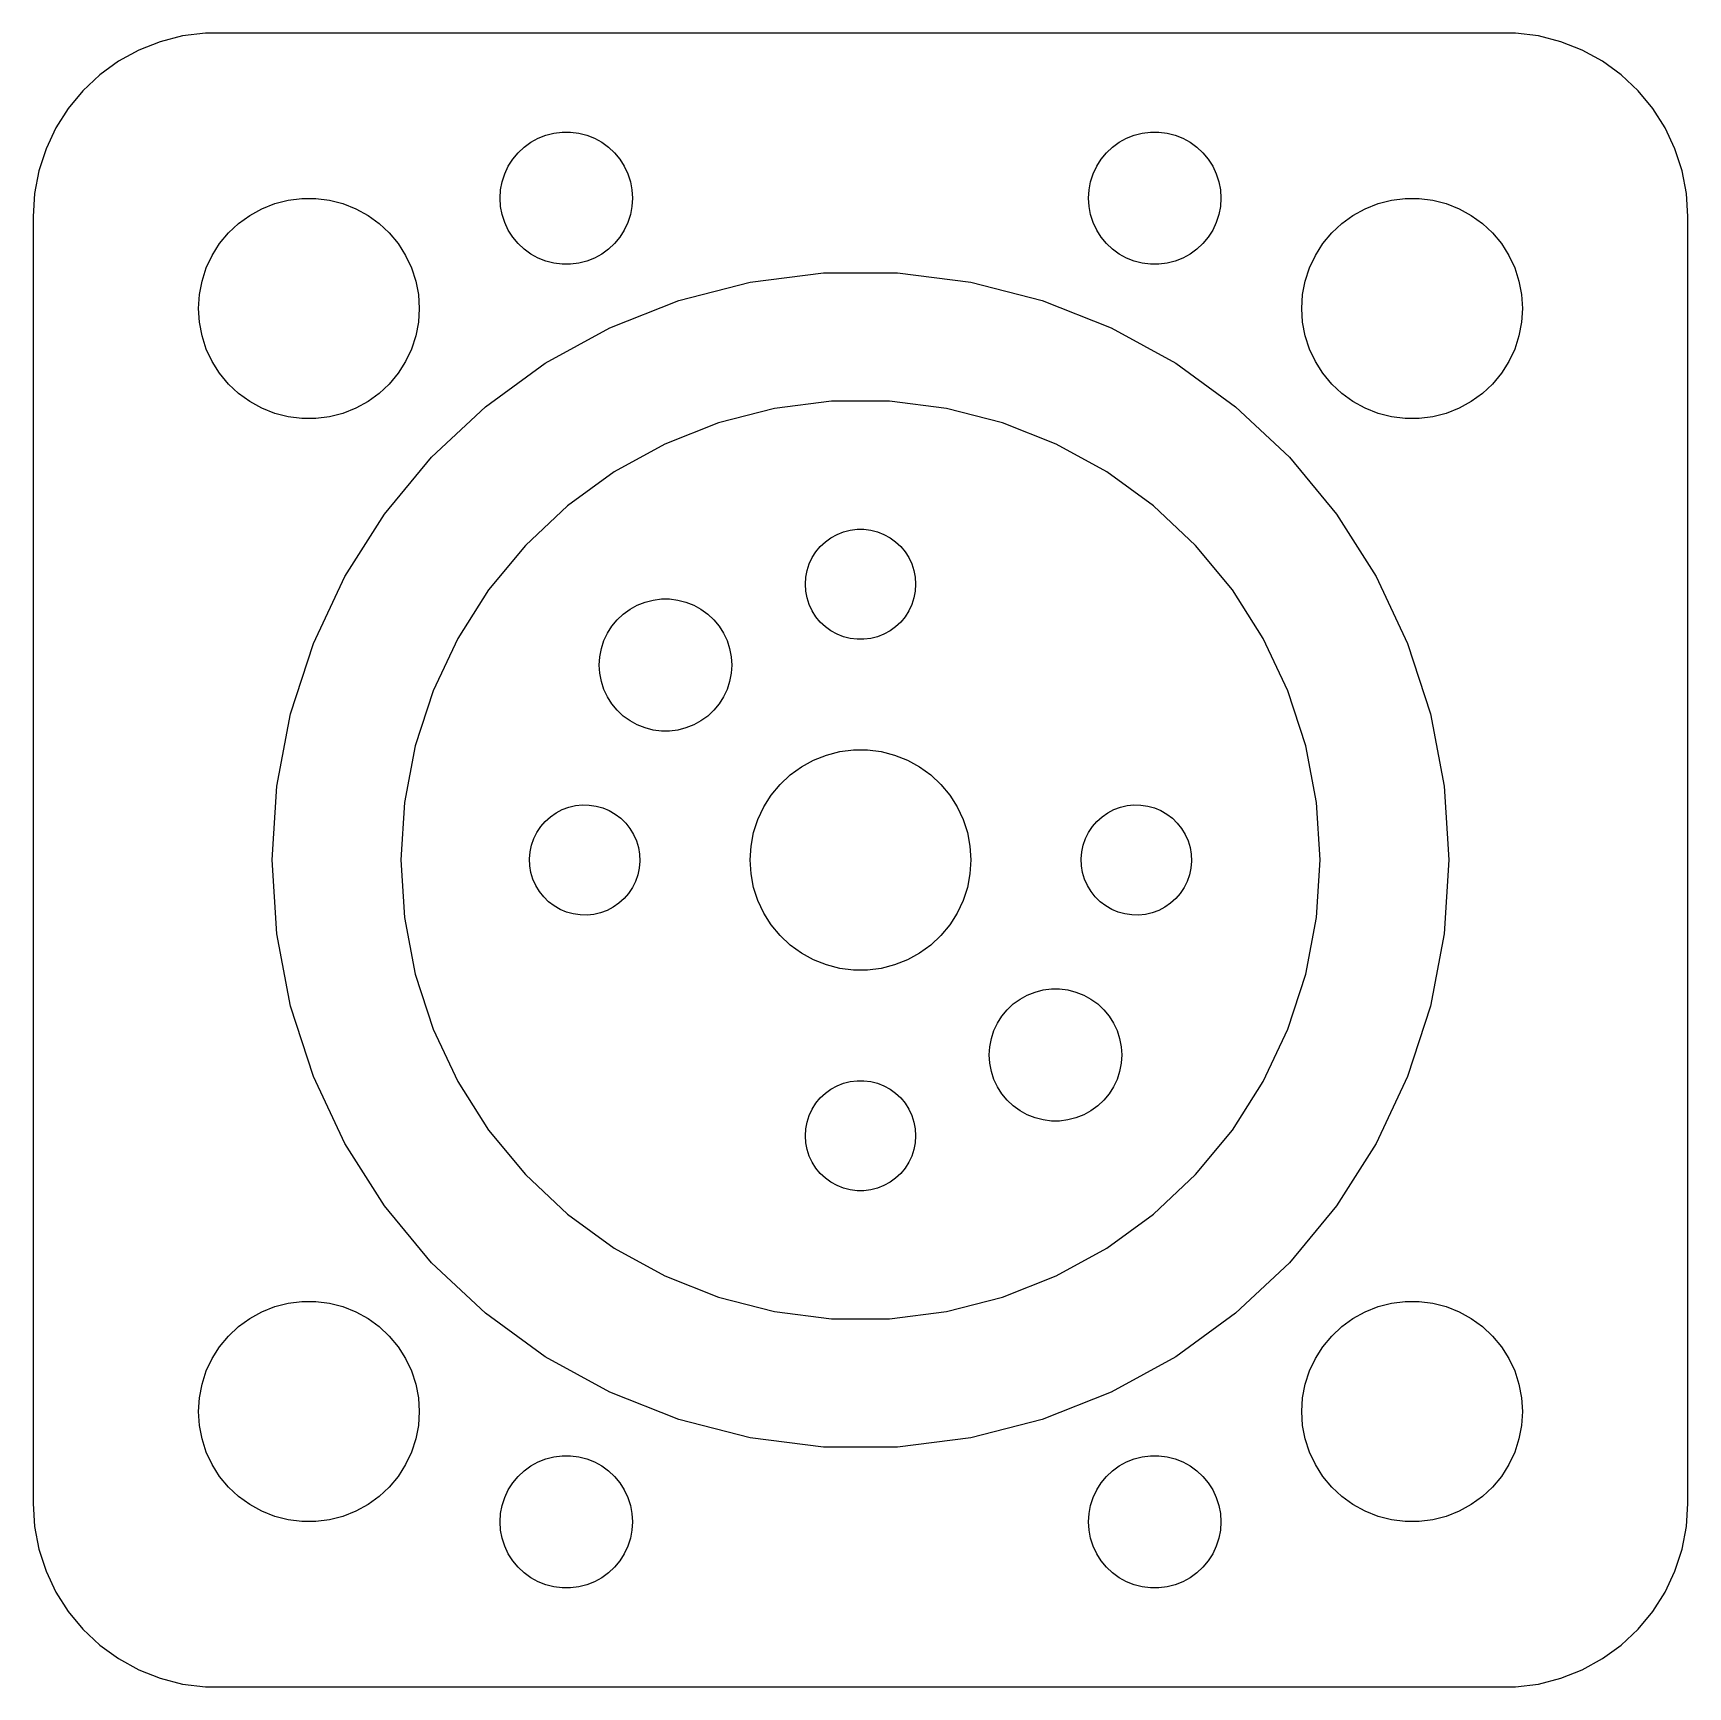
# Model space of a CAD drawing. Header units: metres. Extents: x -22 to 82, y 86 to 184.
# Drawn here: x 37.5 to 82.5, y 85.51 to 130.49 of the extents above; entities that cross this region are included whole.
import ezdxf

# ---------------------------------------------------------------- set-up
doc = ezdxf.new("R2010")
doc.units = ezdxf.units.M

msp = doc.modelspace()

# ---------------------------------------------------------------- linework, layer by layer
for p, q in [((40.9549, 130.255), (40.3711, 130.024)), ((41.5631, 130.411), (40.9549, 130.255)), ((42.186, 130.49), (41.5631, 130.411)), ((77.8139, 130.49), (42.186, 130.49)), ((78.4369, 130.411), (77.8139, 130.49)), ((79.0451, 130.255), (78.4369, 130.411)), ((79.6289, 130.024), (79.0451, 130.255)), ((39.8209, 129.722), (39.3129, 129.353)), ((40.3711, 130.024), (39.8209, 129.722)), ((80.1791, 129.722), (79.6289, 130.024)), ((80.6871, 129.353), (80.1791, 129.722)), ((39.3129, 129.353), (38.8551, 128.923)), ((81.1448, 128.923), (80.6871, 129.353)), ((38.8551, 128.923), (38.4549, 128.439)), ((81.5451, 128.439), (81.1448, 128.923)), ((38.4549, 128.439), (38.1185, 127.909)), ((81.8815, 127.909), (81.5451, 128.439)), ((38.1185, 127.909), (37.8511, 127.341)), ((82.1489, 127.341), (81.8815, 127.909)), ((50.6879, 127.232), (50.8526, 127.387)), ((50.8526, 127.387), (51.0355, 127.52)), ((51.0355, 127.52), (51.2336, 127.629)), ((51.2336, 127.629), (51.4438, 127.712)), ((51.4438, 127.712), (51.6627, 127.768)), ((51.6627, 127.768), (51.887, 127.796)), ((51.887, 127.796), (52.113, 127.796)), ((52.113, 127.796), (52.3373, 127.768)), ((52.3373, 127.768), (52.5562, 127.712)), ((52.5562, 127.712), (52.7664, 127.629)), ((52.7664, 127.629), (52.9645, 127.52)), ((52.9645, 127.52), (53.1474, 127.387)), ((53.1474, 127.387), (53.3121, 127.232)), ((66.6879, 127.232), (66.8526, 127.387)), ((66.8526, 127.387), (67.0355, 127.52)), ((67.0355, 127.52), (67.2336, 127.629)), ((67.2336, 127.629), (67.4438, 127.712)), ((67.4438, 127.712), (67.6627, 127.768)), ((67.6627, 127.768), (67.887, 127.796)), ((67.887, 127.796), (68.113, 127.796)), ((68.113, 127.796), (68.3373, 127.768)), ((68.3373, 127.768), (68.5562, 127.712)), ((68.5562, 127.712), (68.7664, 127.629)), ((68.7664, 127.629), (68.9645, 127.52)), ((68.9645, 127.52), (69.1474, 127.387)), ((69.1474, 127.387), (69.3121, 127.232)), ((37.8511, 127.341), (37.6571, 126.743)), ((50.4226, 126.867), (50.5438, 127.058)), ((50.5438, 127.058), (50.6879, 127.232)), ((53.3121, 127.232), (53.4562, 127.058)), ((53.4562, 127.058), (53.5773, 126.867)), ((66.4226, 126.867), (66.5438, 127.058)), ((66.5438, 127.058), (66.6879, 127.232)), ((69.3121, 127.232), (69.4562, 127.058)), ((69.4562, 127.058), (69.5773, 126.867)), ((82.3429, 126.743), (82.1489, 127.341)), ((37.6571, 126.743), (37.5394, 126.127)), ((50.2565, 126.448), (50.3264, 126.663)), ((50.3264, 126.663), (50.4226, 126.867)), ((53.5773, 126.867), (53.6736, 126.663)), ((53.6736, 126.663), (53.7434, 126.448)), ((66.2565, 126.448), (66.3264, 126.663)), ((66.3264, 126.663), (66.4226, 126.867)), ((69.5773, 126.867), (69.6736, 126.663)), ((69.6736, 126.663), (69.7434, 126.448)), ((82.4606, 126.127), (82.3429, 126.743)), ((37.5394, 126.127), (37.5, 125.5)), ((50.2, 126), (50.2142, 126.226)), ((50.2142, 125.774), (50.2, 126)), ((50.2142, 126.226), (50.2565, 126.448)), ((53.7434, 126.448), (53.7858, 126.226)), ((53.7858, 126.226), (53.8, 126)), ((53.8, 126), (53.7858, 125.774)), ((66.2, 126), (66.2142, 126.226)), ((66.2142, 125.774), (66.2, 126)), ((66.2142, 126.226), (66.2565, 126.448)), ((69.7434, 126.448), (69.7858, 126.226)), ((69.7858, 126.226), (69.8, 126)), ((69.8, 126), (69.7858, 125.774)), ((82.5, 125.5), (82.4606, 126.127)), ((43.3925, 125.533), (43.7227, 125.714)), ((43.7227, 125.714), (44.0729, 125.853)), ((44.0729, 125.853), (44.4379, 125.947)), ((44.4379, 125.947), (44.8116, 125.994)), ((44.8116, 125.994), (45.1884, 125.994)), ((45.1884, 125.994), (45.5621, 125.947)), ((45.5621, 125.947), (45.927, 125.853)), ((45.927, 125.853), (46.2773, 125.714)), ((46.2773, 125.714), (46.6075, 125.533)), ((50.2565, 125.552), (50.2142, 125.774)), ((50.3264, 125.337), (50.2565, 125.552)), ((53.7434, 125.552), (53.6736, 125.337)), ((53.7858, 125.774), (53.7434, 125.552)), ((66.2565, 125.552), (66.2142, 125.774)), ((66.3264, 125.337), (66.2565, 125.552)), ((69.7434, 125.552), (69.6736, 125.337)), ((69.7858, 125.774), (69.7434, 125.552)), ((73.3925, 125.533), (73.7227, 125.714)), ((73.7227, 125.714), (74.073, 125.853)), ((74.073, 125.853), (74.4379, 125.947)), ((74.4379, 125.947), (74.8116, 125.994)), ((74.8116, 125.994), (75.1884, 125.994)), ((75.1884, 125.994), (75.5621, 125.947)), ((75.5621, 125.947), (75.927, 125.853)), ((75.927, 125.853), (76.2773, 125.714)), ((76.2773, 125.714), (76.6075, 125.533)), ((37.5, 125.5), (37.5, 90.5)), ((42.8131, 125.054), (43.0877, 125.312)), ((43.0877, 125.312), (43.3925, 125.533)), ((46.6075, 125.533), (46.9123, 125.312)), ((46.9123, 125.312), (47.1869, 125.054)), ((50.4226, 125.133), (50.3264, 125.337)), ((50.5438, 124.942), (50.4226, 125.133)), ((53.5773, 125.133), (53.4562, 124.942)), ((53.6736, 125.337), (53.5773, 125.133)), ((66.4226, 125.133), (66.3264, 125.337)), ((66.5438, 124.942), (66.4226, 125.133)), ((69.5773, 125.133), (69.4562, 124.942)), ((69.6736, 125.337), (69.5773, 125.133)), ((72.8131, 125.054), (73.0877, 125.312)), ((73.0877, 125.312), (73.3925, 125.533)), ((76.6075, 125.533), (76.9123, 125.312)), ((76.9123, 125.312), (77.1869, 125.054)), ((82.5, 90.5), (82.5, 125.5)), ((42.3711, 124.445), (42.5729, 124.763)), ((42.5729, 124.763), (42.8131, 125.054)), ((47.1869, 125.054), (47.427, 124.763)), ((47.427, 124.763), (47.6289, 124.445)), ((50.6879, 124.768), (50.5438, 124.942)), ((50.8526, 124.613), (50.6879, 124.768)), ((53.3121, 124.768), (53.1474, 124.613)), ((53.4562, 124.942), (53.3121, 124.768)), ((66.6879, 124.768), (66.5438, 124.942)), ((66.8526, 124.613), (66.6879, 124.768)), ((69.3121, 124.768), (69.1474, 124.613)), ((69.4562, 124.942), (69.3121, 124.768)), ((72.3711, 124.445), (72.573, 124.763)), ((72.573, 124.763), (72.8131, 125.054)), ((77.1869, 125.054), (77.427, 124.763)), ((77.427, 124.763), (77.6289, 124.445)), ((42.2107, 124.104), (42.3711, 124.445)), ((47.6289, 124.445), (47.7893, 124.104)), ((51.0355, 124.48), (50.8526, 124.613)), ((51.2336, 124.371), (51.0355, 124.48)), ((51.4438, 124.288), (51.2336, 124.371)), ((51.6627, 124.232), (51.4438, 124.288)), ((51.887, 124.204), (51.6627, 124.232)), ((52.113, 124.204), (51.887, 124.204)), ((52.3373, 124.232), (52.113, 124.204)), ((52.5562, 124.288), (52.3373, 124.232)), ((52.7664, 124.371), (52.5562, 124.288)), ((52.9645, 124.48), (52.7664, 124.371)), ((53.1474, 124.613), (52.9645, 124.48)), ((67.0355, 124.48), (66.8526, 124.613)), ((67.2336, 124.371), (67.0355, 124.48)), ((67.4438, 124.288), (67.2336, 124.371)), ((67.6627, 124.232), (67.4438, 124.288)), ((67.887, 124.204), (67.6627, 124.232)), ((68.113, 124.204), (67.887, 124.204)), ((68.3373, 124.232), (68.113, 124.204)), ((68.5562, 124.288), (68.3373, 124.232)), ((68.7664, 124.371), (68.5562, 124.288)), ((68.9645, 124.48), (68.7664, 124.371)), ((69.1474, 124.613), (68.9645, 124.48)), ((72.2107, 124.104), (72.3711, 124.445)), ((77.6289, 124.445), (77.7893, 124.104)), ((42.0942, 123.746), (42.2107, 124.104)), ((47.7893, 124.104), (47.9057, 123.746)), ((57.0019, 123.717), (58.9953, 123.968)), ((58.9953, 123.968), (61.0046, 123.968)), ((61.0046, 123.968), (62.9981, 123.717)), ((72.0943, 123.746), (72.2107, 124.104)), ((77.7893, 124.104), (77.9057, 123.746)), ((42, 123), (42.0237, 123.376)), ((42.0237, 123.376), (42.0942, 123.746)), ((47.9057, 123.746), (47.9763, 123.376)), ((47.9763, 123.376), (48, 123)), ((55.0557, 123.217), (57.0019, 123.717)), ((62.9981, 123.717), (64.9443, 123.217)), ((72, 123), (72.0237, 123.376)), ((72.0237, 123.376), (72.0943, 123.746)), ((77.9057, 123.746), (77.9763, 123.376)), ((77.9763, 123.376), (78, 123)), ((42.0237, 122.624), (42, 123)), ((48, 123), (47.9763, 122.624)), ((53.1875, 122.477), (55.0557, 123.217)), ((64.9443, 123.217), (66.8125, 122.477)), ((72.0237, 122.624), (72, 123)), ((78, 123), (77.9763, 122.624)), ((42.0942, 122.254), (42.0237, 122.624)), ((47.9763, 122.624), (47.9057, 122.254)), ((51.4268, 121.509), (53.1875, 122.477)), ((66.8125, 122.477), (68.5732, 121.509)), ((72.0943, 122.254), (72.0237, 122.624)), ((77.9763, 122.624), (77.9057, 122.254)), ((42.2107, 121.896), (42.0942, 122.254)), ((47.9057, 122.254), (47.7893, 121.896)), ((72.2107, 121.896), (72.0943, 122.254)), ((77.9057, 122.254), (77.7893, 121.896)), ((42.3711, 121.555), (42.2107, 121.896)), ((42.5729, 121.237), (42.3711, 121.555)), ((47.6289, 121.555), (47.427, 121.237)), ((47.7893, 121.896), (47.6289, 121.555)), ((49.8012, 120.328), (51.4268, 121.509)), ((68.5732, 121.509), (70.1988, 120.328)), ((72.3711, 121.555), (72.2107, 121.896)), ((72.573, 121.237), (72.3711, 121.555)), ((77.6289, 121.555), (77.427, 121.237)), ((77.7893, 121.896), (77.6289, 121.555)), ((42.8131, 120.946), (42.5729, 121.237)), ((47.427, 121.237), (47.1869, 120.946)), ((72.8131, 120.946), (72.573, 121.237)), ((77.427, 121.237), (77.1869, 120.946)), ((43.0877, 120.688), (42.8131, 120.946)), ((43.3925, 120.467), (43.0877, 120.688)), ((46.9123, 120.688), (46.6075, 120.467)), ((47.1869, 120.946), (46.9123, 120.688)), ((73.0877, 120.688), (72.8131, 120.946)), ((73.3925, 120.467), (73.0877, 120.688)), ((76.9123, 120.688), (76.6075, 120.467)), ((77.1869, 120.946), (76.9123, 120.688)), ((43.7227, 120.286), (43.3925, 120.467)), ((44.0729, 120.147), (43.7227, 120.286)), ((46.2773, 120.286), (45.927, 120.147)), ((46.6075, 120.467), (46.2773, 120.286)), ((48.3365, 118.953), (49.8012, 120.328)), ((57.6577, 120.279), (56.1373, 119.888)), ((59.2151, 120.475), (57.6577, 120.279)), ((60.7849, 120.475), (59.2151, 120.475)), ((62.3423, 120.279), (60.7849, 120.475)), ((63.8627, 119.888), (62.3423, 120.279)), ((70.1988, 120.328), (71.6635, 118.953)), ((73.7227, 120.286), (73.3925, 120.467)), ((74.073, 120.147), (73.7227, 120.286)), ((76.2773, 120.286), (75.927, 120.147)), ((76.6075, 120.467), (76.2773, 120.286)), ((44.4379, 120.053), (44.0729, 120.147)), ((44.8116, 120.006), (44.4379, 120.053)), ((45.1884, 120.006), (44.8116, 120.006)), ((45.5621, 120.053), (45.1884, 120.006)), ((45.927, 120.147), (45.5621, 120.053)), ((56.1373, 119.888), (54.6777, 119.31)), ((65.3222, 119.31), (63.8627, 119.888)), ((74.4379, 120.053), (74.073, 120.147)), ((74.8116, 120.006), (74.4379, 120.053)), ((75.1884, 120.006), (74.8116, 120.006)), ((75.5621, 120.053), (75.1884, 120.006)), ((75.927, 120.147), (75.5621, 120.053)), ((54.6777, 119.31), (53.3022, 118.554)), ((66.6978, 118.554), (65.3222, 119.31)), ((47.0557, 117.405), (48.3365, 118.953)), ((71.6635, 118.953), (72.9443, 117.405)), ((53.3022, 118.554), (52.0322, 117.631)), ((67.9678, 117.631), (66.6978, 118.554)), ((52.0322, 117.631), (50.8879, 116.557)), ((69.1121, 116.557), (67.9678, 117.631)), ((45.9791, 115.708), (47.0557, 117.405)), ((72.9443, 117.405), (74.0209, 115.708)), ((50.8879, 116.557), (49.8873, 115.347)), ((58.9065, 116.527), (59.0439, 116.656)), ((59.0439, 116.656), (59.1963, 116.766)), ((59.1963, 116.766), (59.3613, 116.857)), ((59.3613, 116.857), (59.5365, 116.927)), ((59.5365, 116.927), (59.7189, 116.973)), ((59.7189, 116.973), (59.9058, 116.997)), ((59.9058, 116.997), (60.0942, 116.997)), ((60.0942, 116.997), (60.2811, 116.973)), ((60.2811, 116.973), (60.4635, 116.927)), ((60.4635, 116.927), (60.6387, 116.857)), ((60.6387, 116.857), (60.8037, 116.766)), ((60.8037, 116.766), (60.9561, 116.656)), ((60.9561, 116.656), (61.0934, 116.527)), ((70.1127, 115.347), (69.1121, 116.557)), ((58.6053, 116.052), (58.6855, 116.223)), ((58.6855, 116.223), (58.7865, 116.382)), ((58.7865, 116.382), (58.9065, 116.527)), ((61.0934, 116.527), (61.2135, 116.382)), ((61.2135, 116.382), (61.3145, 116.223)), ((61.3145, 116.223), (61.3947, 116.052)), ((45.1236, 113.89), (45.9791, 115.708)), ((58.5, 115.5), (58.5118, 115.688)), ((58.5118, 115.688), (58.5471, 115.873)), ((58.5471, 115.873), (58.6053, 116.052)), ((61.3947, 116.052), (61.4529, 115.873)), ((61.4529, 115.873), (61.4882, 115.688)), ((61.4882, 115.688), (61.5, 115.5)), ((74.0209, 115.708), (74.8764, 113.89)), ((49.8873, 115.347), (49.0462, 114.022)), ((58.5118, 115.312), (58.5, 115.5)), ((58.5471, 115.127), (58.5118, 115.312)), ((61.4882, 115.312), (61.4529, 115.127)), ((61.5, 115.5), (61.4882, 115.312)), ((70.9538, 114.022), (70.1127, 115.347)), ((53.5496, 114.69), (53.7325, 114.823)), ((53.7325, 114.823), (53.9306, 114.932)), ((53.9306, 114.932), (54.1408, 115.015)), ((54.1408, 115.015), (54.3597, 115.071)), ((54.3597, 115.071), (54.584, 115.099)), ((54.584, 115.099), (54.81, 115.099)), ((54.81, 115.099), (55.0343, 115.071)), ((55.0343, 115.071), (55.2532, 115.015)), ((55.2532, 115.015), (55.4634, 114.932)), ((55.4634, 114.932), (55.6615, 114.823)), ((55.6615, 114.823), (55.8444, 114.69)), ((58.6053, 114.948), (58.5471, 115.127)), ((58.6855, 114.777), (58.6053, 114.948)), ((58.7865, 114.618), (58.6855, 114.777)), ((61.3145, 114.777), (61.2135, 114.618)), ((61.3947, 114.948), (61.3145, 114.777)), ((61.4529, 115.127), (61.3947, 114.948)), ((53.1196, 114.17), (53.2408, 114.361)), ((53.2408, 114.361), (53.3849, 114.535)), ((53.3849, 114.535), (53.5496, 114.69)), ((55.8444, 114.69), (56.0091, 114.535)), ((56.0091, 114.535), (56.1532, 114.361)), ((56.1532, 114.361), (56.2744, 114.17)), ((58.9065, 114.473), (58.7865, 114.618)), ((59.0439, 114.344), (58.9065, 114.473)), ((59.1963, 114.234), (59.0439, 114.344)), ((60.9561, 114.344), (60.8037, 114.234)), ((61.0934, 114.473), (60.9561, 114.344)), ((61.2135, 114.618), (61.0934, 114.473)), ((44.5027, 111.979), (45.1236, 113.89)), ((49.0462, 114.022), (48.3778, 112.602)), ((52.9536, 113.751), (53.0234, 113.966)), ((53.0234, 113.966), (53.1196, 114.17)), ((56.2744, 114.17), (56.3706, 113.966)), ((56.3706, 113.966), (56.4404, 113.751)), ((59.3613, 114.143), (59.1963, 114.234)), ((59.5365, 114.073), (59.3613, 114.143)), ((59.7189, 114.027), (59.5365, 114.073)), ((59.9058, 114.003), (59.7189, 114.027)), ((60.0942, 114.003), (59.9058, 114.003)), ((60.2811, 114.027), (60.0942, 114.003)), ((60.4635, 114.073), (60.2811, 114.027)), ((60.6387, 114.143), (60.4635, 114.073)), ((60.8037, 114.234), (60.6387, 114.143)), ((71.6222, 112.602), (70.9538, 114.022)), ((74.8764, 113.89), (75.4973, 111.979)), ((52.897, 113.303), (52.9112, 113.529)), ((52.9112, 113.529), (52.9536, 113.751)), ((56.4404, 113.751), (56.4828, 113.529)), ((56.4828, 113.529), (56.497, 113.303)), ((52.9112, 113.077), (52.897, 113.303)), ((52.9536, 112.855), (52.9112, 113.077)), ((56.4828, 113.077), (56.4404, 112.855)), ((56.497, 113.303), (56.4828, 113.077)), ((48.3778, 112.602), (47.8927, 111.109)), ((53.0234, 112.64), (52.9536, 112.855)), ((53.1196, 112.436), (53.0234, 112.64)), ((56.3706, 112.64), (56.2744, 112.436)), ((56.4404, 112.855), (56.3706, 112.64)), ((72.1073, 111.109), (71.6222, 112.602)), ((53.2408, 112.245), (53.1196, 112.436)), ((53.3849, 112.071), (53.2408, 112.245)), ((53.5496, 111.916), (53.3849, 112.071)), ((56.0091, 112.071), (55.8444, 111.916)), ((56.1532, 112.245), (56.0091, 112.071)), ((56.2744, 112.436), (56.1532, 112.245)), ((44.1262, 110.005), (44.5027, 111.979)), ((53.7325, 111.783), (53.5496, 111.916)), ((53.9306, 111.674), (53.7325, 111.783)), ((54.1408, 111.591), (53.9306, 111.674)), ((55.4634, 111.674), (55.2532, 111.591)), ((55.6615, 111.783), (55.4634, 111.674)), ((55.8444, 111.916), (55.6615, 111.783)), ((75.4973, 111.979), (75.8738, 110.005)), ((54.3597, 111.535), (54.1408, 111.591)), ((54.584, 111.507), (54.3597, 111.535)), ((54.81, 111.507), (54.584, 111.507)), ((55.0343, 111.535), (54.81, 111.507)), ((55.2532, 111.591), (55.0343, 111.535)), ((47.8927, 111.109), (47.5986, 109.567)), ((58.3925, 110.533), (58.7227, 110.714)), ((58.7227, 110.714), (59.0729, 110.853)), ((59.0729, 110.853), (59.4379, 110.947)), ((59.4379, 110.947), (59.8116, 110.994)), ((59.8116, 110.994), (60.1884, 110.994)), ((60.1884, 110.994), (60.5621, 110.947)), ((60.5621, 110.947), (60.927, 110.853)), ((60.927, 110.853), (61.2773, 110.714)), ((61.2773, 110.714), (61.6075, 110.533)), ((72.4014, 109.567), (72.1073, 111.109)), ((57.8131, 110.054), (58.0877, 110.312)), ((58.0877, 110.312), (58.3925, 110.533)), ((61.6075, 110.533), (61.9123, 110.312)), ((61.9123, 110.312), (62.1869, 110.054)), ((44, 108), (44.1262, 110.005)), ((57.5729, 109.763), (57.8131, 110.054)), ((62.1869, 110.054), (62.427, 109.763)), ((75.8738, 110.005), (76, 108)), ((47.5986, 109.567), (47.5, 108)), ((51.723, 109.283), (51.8899, 109.37)), ((51.8899, 109.37), (52.0665, 109.436)), ((52.0665, 109.436), (52.2498, 109.479)), ((52.2498, 109.479), (52.4372, 109.499)), ((52.4372, 109.499), (52.6255, 109.495)), ((52.6255, 109.495), (52.8119, 109.467)), ((52.8119, 109.467), (52.9933, 109.417)), ((52.9933, 109.417), (53.1669, 109.344)), ((57.2107, 109.104), (57.3711, 109.445)), ((57.3711, 109.445), (57.5729, 109.763)), ((62.427, 109.763), (62.6289, 109.445)), ((62.6289, 109.445), (62.7893, 109.104)), ((66.723, 109.283), (66.8899, 109.37)), ((66.8899, 109.37), (67.0665, 109.436)), ((67.0665, 109.436), (67.2498, 109.479)), ((67.2498, 109.479), (67.4372, 109.499)), ((67.4372, 109.499), (67.6255, 109.495)), ((67.6255, 109.495), (67.8119, 109.467)), ((67.8119, 109.467), (67.9933, 109.417)), ((67.9933, 109.417), (68.1669, 109.344)), ((72.5, 108), (72.4014, 109.567)), ((51.201, 108.75), (51.3052, 108.907)), ((51.3052, 108.907), (51.4283, 109.049)), ((51.4283, 109.049), (51.5683, 109.176)), ((51.5683, 109.176), (51.723, 109.283)), ((53.1669, 109.344), (53.3301, 109.249)), ((53.3301, 109.249), (53.4801, 109.135)), ((53.4801, 109.135), (53.6147, 109.004)), ((53.6147, 109.004), (53.7317, 108.856)), ((57.0942, 108.746), (57.2107, 109.104)), ((62.7893, 109.104), (62.9057, 108.746)), ((66.201, 108.75), (66.3052, 108.907)), ((66.3052, 108.907), (66.4283, 109.049)), ((66.4283, 109.049), (66.5683, 109.176)), ((66.5683, 109.176), (66.723, 109.283)), ((68.1669, 109.344), (68.3301, 109.249)), ((68.3301, 109.249), (68.4801, 109.135)), ((68.4801, 109.135), (68.6147, 109.004)), ((68.6147, 109.004), (68.7317, 108.856)), ((51.0553, 108.403), (51.1172, 108.581)), ((51.1172, 108.581), (51.201, 108.75)), ((53.7317, 108.856), (53.8293, 108.695)), ((53.8293, 108.695), (53.9059, 108.523)), ((53.9059, 108.523), (53.9604, 108.343)), ((57.0237, 108.376), (57.0942, 108.746)), ((62.9057, 108.746), (62.9763, 108.376)), ((66.0553, 108.403), (66.1172, 108.581)), ((66.1172, 108.581), (66.201, 108.75)), ((68.7317, 108.856), (68.8293, 108.695)), ((68.8293, 108.695), (68.9059, 108.523)), ((68.9059, 108.523), (68.9604, 108.343)), ((44.1262, 105.995), (44, 108)), ((47.5, 108), (47.5986, 106.433)), ((51.0003, 108.031), (51.0161, 108.219)), ((51.0082, 107.843), (51.0003, 108.031)), ((51.0161, 108.219), (51.0553, 108.403)), ((53.9604, 108.343), (53.9918, 108.157)), ((53.9918, 108.157), (53.9997, 107.969)), ((57, 108), (57.0237, 108.376)), ((57.0237, 107.624), (57, 108)), ((62.9763, 108.376), (63, 108)), ((63, 108), (62.9763, 107.624)), ((66.0003, 108.031), (66.0161, 108.219)), ((66.0082, 107.843), (66.0003, 108.031)), ((66.0161, 108.219), (66.0553, 108.403)), ((68.9604, 108.343), (68.9918, 108.157)), ((68.9918, 108.157), (68.9997, 107.969)), ((72.4014, 106.433), (72.5, 108)), ((76, 108), (75.8738, 105.995)), ((51.0396, 107.657), (51.0082, 107.843)), ((51.0941, 107.477), (51.0396, 107.657)), ((53.9447, 107.597), (53.8828, 107.419)), ((53.9839, 107.781), (53.9447, 107.597)), ((53.9997, 107.969), (53.9839, 107.781)), ((57.0942, 107.254), (57.0237, 107.624)), ((62.9763, 107.624), (62.9057, 107.254)), ((66.0396, 107.657), (66.0082, 107.843)), ((66.0941, 107.477), (66.0396, 107.657)), ((68.9447, 107.597), (68.8828, 107.419)), ((68.9839, 107.781), (68.9447, 107.597)), ((68.9997, 107.969), (68.9839, 107.781)), ((51.1707, 107.305), (51.0941, 107.477)), ((51.2683, 107.144), (51.1707, 107.305)), ((51.3853, 106.996), (51.2683, 107.144)), ((53.799, 107.25), (53.6948, 107.093)), ((53.8828, 107.419), (53.799, 107.25)), ((57.2107, 106.896), (57.0942, 107.254)), ((62.9057, 107.254), (62.7893, 106.896)), ((66.1707, 107.305), (66.0941, 107.477)), ((66.2683, 107.144), (66.1707, 107.305)), ((66.3853, 106.996), (66.2683, 107.144)), ((68.799, 107.25), (68.6948, 107.093)), ((68.8828, 107.419), (68.799, 107.25)), ((51.5199, 106.865), (51.3853, 106.996)), ((51.6699, 106.751), (51.5199, 106.865)), ((51.833, 106.656), (51.6699, 106.751)), ((52.0067, 106.583), (51.833, 106.656)), ((53.277, 106.717), (53.1101, 106.63)), ((53.4317, 106.824), (53.277, 106.717)), ((53.5717, 106.951), (53.4317, 106.824)), ((53.6948, 107.093), (53.5717, 106.951)), ((57.3711, 106.555), (57.2107, 106.896)), ((62.7893, 106.896), (62.6289, 106.555)), ((66.5199, 106.865), (66.3853, 106.996)), ((66.6699, 106.751), (66.5199, 106.865)), ((66.833, 106.656), (66.6699, 106.751)), ((67.0067, 106.583), (66.833, 106.656)), ((68.277, 106.717), (68.1101, 106.63)), ((68.4317, 106.824), (68.277, 106.717)), ((68.5717, 106.951), (68.4317, 106.824)), ((68.6948, 107.093), (68.5717, 106.951)), ((47.5986, 106.433), (47.8927, 104.891)), ((52.1881, 106.533), (52.0067, 106.583)), ((52.3745, 106.505), (52.1881, 106.533)), ((52.5628, 106.501), (52.3745, 106.505)), ((52.7502, 106.521), (52.5628, 106.501)), ((52.9335, 106.564), (52.7502, 106.521)), ((53.1101, 106.63), (52.9335, 106.564)), ((57.5729, 106.237), (57.3711, 106.555)), ((57.8131, 105.946), (57.5729, 106.237)), ((62.427, 106.237), (62.1869, 105.946)), ((62.6289, 106.555), (62.427, 106.237)), ((67.1881, 106.533), (67.0067, 106.583)), ((67.3745, 106.505), (67.1881, 106.533)), ((67.5628, 106.501), (67.3745, 106.505)), ((67.7502, 106.521), (67.5628, 106.501)), ((67.9335, 106.564), (67.7502, 106.521)), ((68.1101, 106.63), (67.9335, 106.564)), ((72.1073, 104.891), (72.4014, 106.433)), ((44.5027, 104.021), (44.1262, 105.995)), ((58.0877, 105.688), (57.8131, 105.946)), ((62.1869, 105.946), (61.9123, 105.688)), ((75.8738, 105.995), (75.4973, 104.021)), ((58.3925, 105.467), (58.0877, 105.688)), ((58.7227, 105.286), (58.3925, 105.467)), ((61.6075, 105.467), (61.2773, 105.286)), ((61.9123, 105.688), (61.6075, 105.467)), ((47.8927, 104.891), (48.3778, 103.398)), ((59.0729, 105.147), (58.7227, 105.286)), ((59.4379, 105.053), (59.0729, 105.147)), ((59.8116, 105.006), (59.4379, 105.053)), ((60.1884, 105.006), (59.8116, 105.006)), ((60.5621, 105.053), (60.1884, 105.006)), ((60.927, 105.147), (60.5621, 105.053)), ((61.2773, 105.286), (60.927, 105.147)), ((71.6222, 103.398), (72.1073, 104.891)), ((64.5366, 104.326), (64.7468, 104.409)), ((64.7468, 104.409), (64.9657, 104.465)), ((64.9657, 104.465), (65.19, 104.493)), ((65.19, 104.493), (65.416, 104.493)), ((65.416, 104.493), (65.6403, 104.465)), ((65.6403, 104.465), (65.8592, 104.409)), ((65.8592, 104.409), (66.0694, 104.326)), ((45.1236, 102.11), (44.5027, 104.021)), ((63.9908, 103.929), (64.1556, 104.084)), ((64.1556, 104.084), (64.3385, 104.217)), ((64.3385, 104.217), (64.5366, 104.326)), ((66.0694, 104.326), (66.2675, 104.217)), ((66.2675, 104.217), (66.4504, 104.084)), ((66.4504, 104.084), (66.6151, 103.929)), ((75.4973, 104.021), (74.8764, 102.11)), ((63.6294, 103.36), (63.7256, 103.564)), ((63.7256, 103.564), (63.8468, 103.755)), ((63.8468, 103.755), (63.9908, 103.929)), ((66.6151, 103.929), (66.7592, 103.755)), ((66.7592, 103.755), (66.8803, 103.564)), ((66.8803, 103.564), (66.9766, 103.36)), ((48.3778, 103.398), (49.0462, 101.978)), ((63.5172, 102.923), (63.5595, 103.145)), ((63.5595, 103.145), (63.6294, 103.36)), ((66.9766, 103.36), (67.0464, 103.145)), ((67.0464, 103.145), (67.0888, 102.923)), ((70.9538, 101.978), (71.6222, 103.398)), ((63.503, 102.697), (63.5172, 102.923)), ((63.5172, 102.471), (63.503, 102.697)), ((67.0888, 102.923), (67.103, 102.697)), ((67.103, 102.697), (67.0888, 102.471)), ((63.5595, 102.249), (63.5172, 102.471)), ((63.6294, 102.034), (63.5595, 102.249)), ((67.0464, 102.249), (66.9766, 102.034)), ((67.0888, 102.471), (67.0464, 102.249)), ((45.9791, 100.292), (45.1236, 102.11)), ((49.0462, 101.978), (49.8873, 100.653)), ((59.0439, 101.656), (59.1963, 101.766)), ((59.1963, 101.766), (59.3613, 101.857)), ((59.3613, 101.857), (59.5365, 101.927)), ((59.5365, 101.927), (59.7189, 101.973)), ((59.7189, 101.973), (59.9058, 101.997)), ((59.9058, 101.997), (60.0942, 101.997)), ((60.0942, 101.997), (60.2811, 101.973)), ((60.2811, 101.973), (60.4635, 101.927)), ((60.4635, 101.927), (60.6387, 101.857)), ((60.6387, 101.857), (60.8037, 101.766)), ((60.8037, 101.766), (60.9561, 101.656)), ((63.7256, 101.83), (63.6294, 102.034)), ((63.8468, 101.639), (63.7256, 101.83)), ((66.8803, 101.83), (66.7592, 101.639)), ((66.9766, 102.034), (66.8803, 101.83)), ((70.1127, 100.653), (70.9538, 101.978)), ((74.8764, 102.11), (74.0209, 100.292)), ((58.6855, 101.223), (58.7865, 101.382)), ((58.7865, 101.382), (58.9065, 101.527)), ((58.9065, 101.527), (59.0439, 101.656)), ((60.9561, 101.656), (61.0934, 101.527)), ((61.0934, 101.527), (61.2135, 101.382)), ((61.2135, 101.382), (61.3145, 101.223)), ((63.9908, 101.465), (63.8468, 101.639)), ((64.1556, 101.31), (63.9908, 101.465)), ((64.3385, 101.177), (64.1556, 101.31)), ((66.4504, 101.31), (66.2675, 101.177)), ((66.6151, 101.465), (66.4504, 101.31)), ((66.7592, 101.639), (66.6151, 101.465)), ((58.5118, 100.688), (58.5471, 100.873)), ((58.5471, 100.873), (58.6053, 101.052)), ((58.6053, 101.052), (58.6855, 101.223)), ((61.3145, 101.223), (61.3947, 101.052)), ((61.3947, 101.052), (61.4529, 100.873)), ((61.4529, 100.873), (61.4882, 100.688)), ((64.5366, 101.068), (64.3385, 101.177)), ((64.7468, 100.985), (64.5366, 101.068)), ((64.9657, 100.929), (64.7468, 100.985)), ((65.19, 100.901), (64.9657, 100.929)), ((65.416, 100.901), (65.19, 100.901)), ((65.6403, 100.929), (65.416, 100.901)), ((65.8592, 100.985), (65.6403, 100.929)), ((66.0694, 101.068), (65.8592, 100.985)), ((66.2675, 101.177), (66.0694, 101.068)), ((49.8873, 100.653), (50.8879, 99.4432)), ((58.5, 100.5), (58.5118, 100.688)), ((58.5118, 100.312), (58.5, 100.5)), ((61.4882, 100.688), (61.5, 100.5)), ((61.5, 100.5), (61.4882, 100.312)), ((69.1121, 99.4432), (70.1127, 100.653)), ((47.0557, 98.5954), (45.9791, 100.292)), ((58.5471, 100.127), (58.5118, 100.312)), ((58.6053, 99.9478), (58.5471, 100.127)), ((58.6855, 99.7774), (58.6053, 99.9478)), ((61.3947, 99.9478), (61.3145, 99.7774)), ((61.4529, 100.127), (61.3947, 99.9478)), ((61.4882, 100.312), (61.4529, 100.127)), ((74.0209, 100.292), (72.9443, 98.5954)), ((58.7865, 99.6183), (58.6855, 99.7774)), ((58.9065, 99.4732), (58.7865, 99.6183)), ((59.0439, 99.3442), (58.9065, 99.4732)), ((61.0934, 99.4732), (60.9561, 99.3442)), ((61.2135, 99.6183), (61.0934, 99.4732)), ((61.3145, 99.7774), (61.2135, 99.6183)), ((50.8879, 99.4432), (52.0322, 98.3686)), ((59.1963, 99.2335), (59.0439, 99.3442)), ((59.3613, 99.1428), (59.1963, 99.2335)), ((59.5365, 99.0734), (59.3613, 99.1428)), ((59.7189, 99.0266), (59.5365, 99.0734)), ((59.9058, 99.003), (59.7189, 99.0266)), ((60.0942, 99.003), (59.9058, 99.003)), ((60.2811, 99.0266), (60.0942, 99.003)), ((60.4635, 99.0734), (60.2811, 99.0266)), ((60.6387, 99.1428), (60.4635, 99.0734)), ((60.8037, 99.2335), (60.6387, 99.1428)), ((60.9561, 99.3442), (60.8037, 99.2335)), ((67.9678, 98.3686), (69.1121, 99.4432)), ((48.3365, 97.0473), (47.0557, 98.5954)), ((72.9443, 98.5954), (71.6635, 97.0473)), ((52.0322, 98.3686), (53.3022, 97.4459)), ((66.6978, 97.4459), (67.9678, 98.3686)), ((53.3022, 97.4459), (54.6777, 96.6897)), ((65.3222, 96.6897), (66.6978, 97.4459)), ((49.8012, 95.6718), (48.3365, 97.0473)), ((71.6635, 97.0473), (70.1988, 95.6718)), ((54.6777, 96.6897), (56.1373, 96.1118)), ((63.8627, 96.1118), (65.3222, 96.6897)), ((43.7227, 95.7145), (44.0729, 95.8532)), ((44.0729, 95.8532), (44.4379, 95.9469)), ((44.4379, 95.9469), (44.8116, 95.9941)), ((44.8116, 95.9941), (45.1884, 95.9941)), ((45.1884, 95.9941), (45.5621, 95.9469)), ((45.5621, 95.9469), (45.927, 95.8532)), ((45.927, 95.8532), (46.2773, 95.7145)), ((56.1373, 96.1118), (57.6577, 95.7214)), ((62.3423, 95.7214), (63.8627, 96.1118)), ((73.7227, 95.7145), (74.073, 95.8532)), ((74.073, 95.8532), (74.4379, 95.9469)), ((74.4379, 95.9469), (74.8116, 95.9941)), ((74.8116, 95.9941), (75.1884, 95.9941)), ((75.1884, 95.9941), (75.5621, 95.9469)), ((75.5621, 95.9469), (75.927, 95.8532)), ((75.927, 95.8532), (76.2773, 95.7145)), ((43.0877, 95.3116), (43.3925, 95.533)), ((43.3925, 95.533), (43.7227, 95.7145)), ((46.2773, 95.7145), (46.6075, 95.533)), ((46.6075, 95.533), (46.9123, 95.3116)), ((51.4268, 94.4908), (49.8012, 95.6718)), ((57.6577, 95.7214), (59.2151, 95.5247)), ((59.2151, 95.5247), (60.7849, 95.5247)), ((60.7849, 95.5247), (62.3423, 95.7214)), ((70.1988, 95.6718), (68.5732, 94.4908)), ((73.0877, 95.3116), (73.3925, 95.533)), ((73.3925, 95.533), (73.7227, 95.7145)), ((76.2773, 95.7145), (76.6075, 95.533)), ((76.6075, 95.533), (76.9123, 95.3116)), ((42.5729, 94.7634), (42.8131, 95.0536)), ((42.8131, 95.0536), (43.0877, 95.3116)), ((46.9123, 95.3116), (47.1869, 95.0536)), ((47.1869, 95.0536), (47.427, 94.7634)), ((72.573, 94.7634), (72.8131, 95.0536)), ((72.8131, 95.0536), (73.0877, 95.3116)), ((76.9123, 95.3116), (77.1869, 95.0536)), ((77.1869, 95.0536), (77.427, 94.7634)), ((42.3711, 94.4453), (42.5729, 94.7634)), ((47.427, 94.7634), (47.6289, 94.4453)), ((72.3711, 94.4453), (72.573, 94.7634)), ((77.427, 94.7634), (77.6289, 94.4453)), ((42.0942, 93.7461), (42.2107, 94.1044)), ((42.2107, 94.1044), (42.3711, 94.4453)), ((47.6289, 94.4453), (47.7893, 94.1044)), ((47.7893, 94.1044), (47.9057, 93.7461)), ((53.1875, 93.5228), (51.4268, 94.4908)), ((68.5732, 94.4908), (66.8125, 93.5228)), ((72.0943, 93.7461), (72.2107, 94.1044)), ((72.2107, 94.1044), (72.3711, 94.4453)), ((77.6289, 94.4453), (77.7893, 94.1044)), ((77.7893, 94.1044), (77.9057, 93.7461)), ((42.0237, 93.376), (42.0942, 93.7461)), ((47.9057, 93.7461), (47.9763, 93.376)), ((72.0237, 93.376), (72.0943, 93.7461)), ((77.9057, 93.7461), (77.9763, 93.376)), ((42, 93), (42.0237, 93.376)), ((47.9763, 93.376), (48, 93)), ((55.0557, 92.7831), (53.1875, 93.5228)), ((66.8125, 93.5228), (64.9443, 92.7831)), ((72, 93), (72.0237, 93.376)), ((77.9763, 93.376), (78, 93)), ((42.0237, 92.624), (42, 93)), ((48, 93), (47.9763, 92.624)), ((57.0019, 92.2834), (55.0557, 92.7831)), ((64.9443, 92.7831), (62.9981, 92.2834)), ((72.0237, 92.624), (72, 93)), ((78, 93), (77.9763, 92.624)), ((42.0942, 92.2539), (42.0237, 92.624)), ((42.2107, 91.8956), (42.0942, 92.2539)), ((47.9057, 92.2539), (47.7893, 91.8956)), ((47.9763, 92.624), (47.9057, 92.2539)), ((58.9953, 92.0316), (57.0019, 92.2834)), ((62.9981, 92.2834), (61.0046, 92.0316)), ((72.0943, 92.2539), (72.0237, 92.624)), ((72.2107, 91.8956), (72.0943, 92.2539)), ((77.9057, 92.2539), (77.7893, 91.8956)), ((77.9763, 92.624), (77.9057, 92.2539)), ((42.3711, 91.5547), (42.2107, 91.8956)), ((47.7893, 91.8956), (47.6289, 91.5547)), ((61.0046, 92.0316), (58.9953, 92.0316)), ((72.3711, 91.5547), (72.2107, 91.8956)), ((77.7893, 91.8956), (77.6289, 91.5547)), ((42.5729, 91.2366), (42.3711, 91.5547)), ((47.6289, 91.5547), (47.427, 91.2366)), ((50.6879, 91.2322), (50.8526, 91.3869)), ((50.8526, 91.3869), (51.0355, 91.5198)), ((51.0355, 91.5198), (51.2336, 91.6287)), ((51.2336, 91.6287), (51.4438, 91.7119)), ((51.4438, 91.7119), (51.6627, 91.7681)), ((51.6627, 91.7681), (51.887, 91.7964)), ((51.887, 91.7964), (52.113, 91.7964)), ((52.113, 91.7964), (52.3373, 91.7681)), ((52.3373, 91.7681), (52.5562, 91.7119)), ((52.5562, 91.7119), (52.7664, 91.6287)), ((52.7664, 91.6287), (52.9645, 91.5198)), ((52.9645, 91.5198), (53.1474, 91.3869)), ((53.1474, 91.3869), (53.3121, 91.2322)), ((66.6879, 91.2322), (66.8526, 91.3869)), ((66.8526, 91.3869), (67.0355, 91.5198)), ((67.0355, 91.5198), (67.2336, 91.6287)), ((67.2336, 91.6287), (67.4438, 91.7119)), ((67.4438, 91.7119), (67.6627, 91.7681)), ((67.6627, 91.7681), (67.887, 91.7964)), ((67.887, 91.7964), (68.113, 91.7964)), ((68.113, 91.7964), (68.3373, 91.7681)), ((68.3373, 91.7681), (68.5562, 91.7119)), ((68.5562, 91.7119), (68.7664, 91.6287)), ((68.7664, 91.6287), (68.9645, 91.5198)), ((68.9645, 91.5198), (69.1474, 91.3869)), ((69.1474, 91.3869), (69.3121, 91.2322)), ((72.573, 91.2366), (72.3711, 91.5547)), ((77.6289, 91.5547), (77.427, 91.2366)), ((42.8131, 90.9464), (42.5729, 91.2366)), ((43.0877, 90.6885), (42.8131, 90.9464)), ((47.1869, 90.9464), (46.9123, 90.6885)), ((47.427, 91.2366), (47.1869, 90.9464)), ((50.4226, 90.8672), (50.5438, 91.058)), ((50.5438, 91.058), (50.6879, 91.2322)), ((53.3121, 91.2322), (53.4562, 91.058)), ((53.4562, 91.058), (53.5773, 90.8672)), ((66.4226, 90.8672), (66.5438, 91.058)), ((66.5438, 91.058), (66.6879, 91.2322)), ((69.3121, 91.2322), (69.4562, 91.058)), ((69.4562, 91.058), (69.5773, 90.8672)), ((72.8131, 90.9464), (72.573, 91.2366)), ((73.0877, 90.6885), (72.8131, 90.9464)), ((77.1869, 90.9464), (76.9123, 90.6885)), ((77.427, 91.2366), (77.1869, 90.9464)), ((37.5, 90.5), (37.5394, 89.8733)), ((43.3925, 90.467), (43.0877, 90.6885)), ((43.7227, 90.2855), (43.3925, 90.467)), ((46.6075, 90.467), (46.2773, 90.2855)), ((46.9123, 90.6885), (46.6075, 90.467)), ((50.2565, 90.4476), (50.3264, 90.6626)), ((50.3264, 90.6626), (50.4226, 90.8672)), ((53.5773, 90.8672), (53.6736, 90.6626)), ((53.6736, 90.6626), (53.7434, 90.4476)), ((66.2565, 90.4476), (66.3264, 90.6626)), ((66.3264, 90.6626), (66.4226, 90.8672)), ((69.5773, 90.8672), (69.6736, 90.6626)), ((69.6736, 90.6626), (69.7434, 90.4476)), ((73.3925, 90.467), (73.0877, 90.6885)), ((73.7227, 90.2855), (73.3925, 90.467)), ((76.6075, 90.467), (76.2773, 90.2855)), ((76.9123, 90.6885), (76.6075, 90.467)), ((82.4606, 89.8733), (82.5, 90.5)), ((44.0729, 90.1468), (43.7227, 90.2855)), ((44.4379, 90.0531), (44.0729, 90.1468)), ((44.8116, 90.0059), (44.4379, 90.0531)), ((45.1884, 90.0059), (44.8116, 90.0059)), ((45.5621, 90.0531), (45.1884, 90.0059)), ((45.927, 90.1468), (45.5621, 90.0531)), ((46.2773, 90.2855), (45.927, 90.1468)), ((50.2, 90), (50.2142, 90.2256)), ((50.2142, 89.7744), (50.2, 90)), ((50.2142, 90.2256), (50.2565, 90.4476)), ((53.7434, 90.4476), (53.7858, 90.2256)), ((53.7858, 90.2256), (53.8, 90)), ((53.8, 90), (53.7858, 89.7744)), ((66.2, 90), (66.2142, 90.2256)), ((66.2142, 89.7744), (66.2, 90)), ((66.2142, 90.2256), (66.2565, 90.4476)), ((69.7434, 90.4476), (69.7858, 90.2256)), ((69.7858, 90.2256), (69.8, 90)), ((69.8, 90), (69.7858, 89.7744)), ((74.073, 90.1468), (73.7227, 90.2855)), ((74.4379, 90.0531), (74.073, 90.1468)), ((74.8116, 90.0059), (74.4379, 90.0531)), ((75.1884, 90.0059), (74.8116, 90.0059)), ((75.5621, 90.0531), (75.1884, 90.0059)), ((75.927, 90.1468), (75.5621, 90.0531)), ((76.2773, 90.2855), (75.927, 90.1468)), ((37.5394, 89.8733), (37.6571, 89.2566)), ((50.2565, 89.5524), (50.2142, 89.7744)), ((50.3264, 89.3374), (50.2565, 89.5524)), ((53.7434, 89.5524), (53.6736, 89.3374)), ((53.7858, 89.7744), (53.7434, 89.5524)), ((66.2565, 89.5524), (66.2142, 89.7744)), ((66.3264, 89.3374), (66.2565, 89.5524)), ((69.7434, 89.5524), (69.6736, 89.3374)), ((69.7858, 89.7744), (69.7434, 89.5524)), ((82.3429, 89.2566), (82.4606, 89.8733)), ((37.6571, 89.2566), (37.8511, 88.6594)), ((50.4226, 89.1328), (50.3264, 89.3374)), ((50.5438, 88.942), (50.4226, 89.1328)), ((53.5773, 89.1328), (53.4562, 88.942)), ((53.6736, 89.3374), (53.5773, 89.1328)), ((66.4226, 89.1328), (66.3264, 89.3374)), ((66.5438, 88.942), (66.4226, 89.1328)), ((69.5773, 89.1328), (69.4562, 88.942)), ((69.6736, 89.3374), (69.5773, 89.1328)), ((82.1489, 88.6594), (82.3429, 89.2566)), ((37.8511, 88.6594), (38.1185, 88.0912)), ((50.6879, 88.7678), (50.5438, 88.942)), ((50.8526, 88.6131), (50.6879, 88.7678)), ((53.3121, 88.7678), (53.1474, 88.6131)), ((53.4562, 88.942), (53.3121, 88.7678)), ((66.6879, 88.7678), (66.5438, 88.942)), ((66.8526, 88.6131), (66.6879, 88.7678)), ((69.3121, 88.7678), (69.1474, 88.6131)), ((69.4562, 88.942), (69.3121, 88.7678)), ((81.8815, 88.0912), (82.1489, 88.6594)), ((51.0355, 88.4802), (50.8526, 88.6131)), ((51.2336, 88.3713), (51.0355, 88.4802)), ((51.4438, 88.2881), (51.2336, 88.3713)), ((51.6627, 88.2319), (51.4438, 88.2881)), ((51.887, 88.2036), (51.6627, 88.2319)), ((52.113, 88.2036), (51.887, 88.2036)), ((52.3373, 88.2319), (52.113, 88.2036)), ((52.5562, 88.2881), (52.3373, 88.2319)), ((52.7664, 88.3713), (52.5562, 88.2881)), ((52.9645, 88.4802), (52.7664, 88.3713)), ((53.1474, 88.6131), (52.9645, 88.4802)), ((67.0355, 88.4802), (66.8526, 88.6131)), ((67.2336, 88.3713), (67.0355, 88.4802)), ((67.4438, 88.2881), (67.2336, 88.3713)), ((67.6627, 88.2319), (67.4438, 88.2881)), ((67.887, 88.2036), (67.6627, 88.2319)), ((68.113, 88.2036), (67.887, 88.2036)), ((68.3373, 88.2319), (68.113, 88.2036)), ((68.5562, 88.2881), (68.3373, 88.2319)), ((68.7664, 88.3713), (68.5562, 88.2881)), ((68.9645, 88.4802), (68.7664, 88.3713)), ((69.1474, 88.6131), (68.9645, 88.4802)), ((38.1185, 88.0912), (38.4549, 87.5611)), ((81.5451, 87.5611), (81.8815, 88.0912)), ((38.4549, 87.5611), (38.8551, 87.0773)), ((81.1448, 87.0773), (81.5451, 87.5611)), ((38.8551, 87.0773), (39.3129, 86.6474)), ((80.6871, 86.6474), (81.1448, 87.0773)), ((39.3129, 86.6474), (39.8209, 86.2784)), ((80.1791, 86.2784), (80.6871, 86.6474)), ((39.8209, 86.2784), (40.3711, 85.9759)), ((40.3711, 85.9759), (40.9549, 85.7447)), ((79.0451, 85.7447), (79.6289, 85.9759)), ((79.6289, 85.9759), (80.1791, 86.2784)), ((40.9549, 85.7447), (41.5631, 85.5886)), ((41.5631, 85.5886), (42.186, 85.5099)), ((42.186, 85.5099), (77.8139, 85.5099)), ((77.8139, 85.5099), (78.4369, 85.5886)), ((78.4369, 85.5886), (79.0451, 85.7447))]:
    msp.add_line(p, q)

doc.saveas('drawing.dxf')
